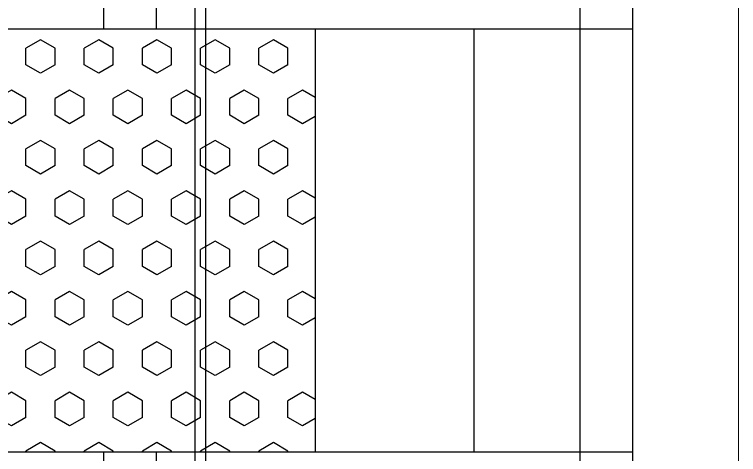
# Model space of a CAD drawing. Header units: millimetres. Extents: x -705761 to 1364679, y -410401 to 446404.
# Drawn here: x -503925 to -502626, y -96045 to -95254 of the extents above; entities that cross this region are included whole.
import ezdxf

# ---------------------------------------------------------------- set-up
doc = ezdxf.new("R2010")
doc.units = ezdxf.units.MM
doc.layers.add('1轮廓实线层', color=7, linetype='Continuous', lineweight=0)

# ---------------------------------------------------------------- blocks, each defined once
blk = doc.blocks.new('A$C5F7D1AD0')
h = blk.add_hatch()
h.set_pattern_fill('HEX', color=256, scale=10)
h.set_pattern_definition([(0, (-436214.35, 11460.57), (0, 54.992613), [31.75, -63.5]), (120, (-436214.35, 11460.57), (-47.625, -27.4963066), [31.75, -63.5]), (60, (-436182.6, 11460.57), (-47.625, 27.4963066), [31.75, -63.5])])
h.paths.add_polyline_path([(4800, -850), (4800, -100), (4000, -100), (4000, -850)])
h.paths.add_polyline_path([(4800, -850), (4000, -850), (4000, -2000), (4800, -2000)])
for p, q in [((4000, -2600), (4000, -100)), ((4800, -2600), (4800, -100)), ((4800, -2600), (4800, -100)), ((4000, -1600), (2500, -1600)), ((6200, -1600), (4800, -1600)), ((4000, -1700), (100, -1700)), ((6200, -1700), (4800, -1700)), ((3277, -1773.5), (5523, -1773.5)), ((3277, -1793.5), (5523, -1793.5)), ((4800, -2000), (4000, -2000)), ((4800, -2300), (4000, -2300)), ((6300, -2500), (0, -2500)), ((6300, -2600), (0, -2600))]:
    blk.add_line(p, q)
blk = doc.blocks.new('A$C66EC1903')
at = {"layer": '1轮廓实线层', "lineweight": 15}
blk.add_line((-3000, -6700), (-3000, 0), dxfattribs=at)
at = {"lineweight": 15, "rotation": 270}
blk.add_blockref('A$C5F7D1AD0', (-200, -200), dxfattribs=at)

msp = doc.modelspace()

# ---------------------------------------------------------------- block references
at = {"lineweight": 15, "xscale": 0.95, "yscale": 0.95, "zscale": 0.95, "rotation": 180}
msp.add_blockref('A$C66EC1903', (-505475.65, -100030.36), dxfattribs=at)

doc.saveas('drawing.dxf')
